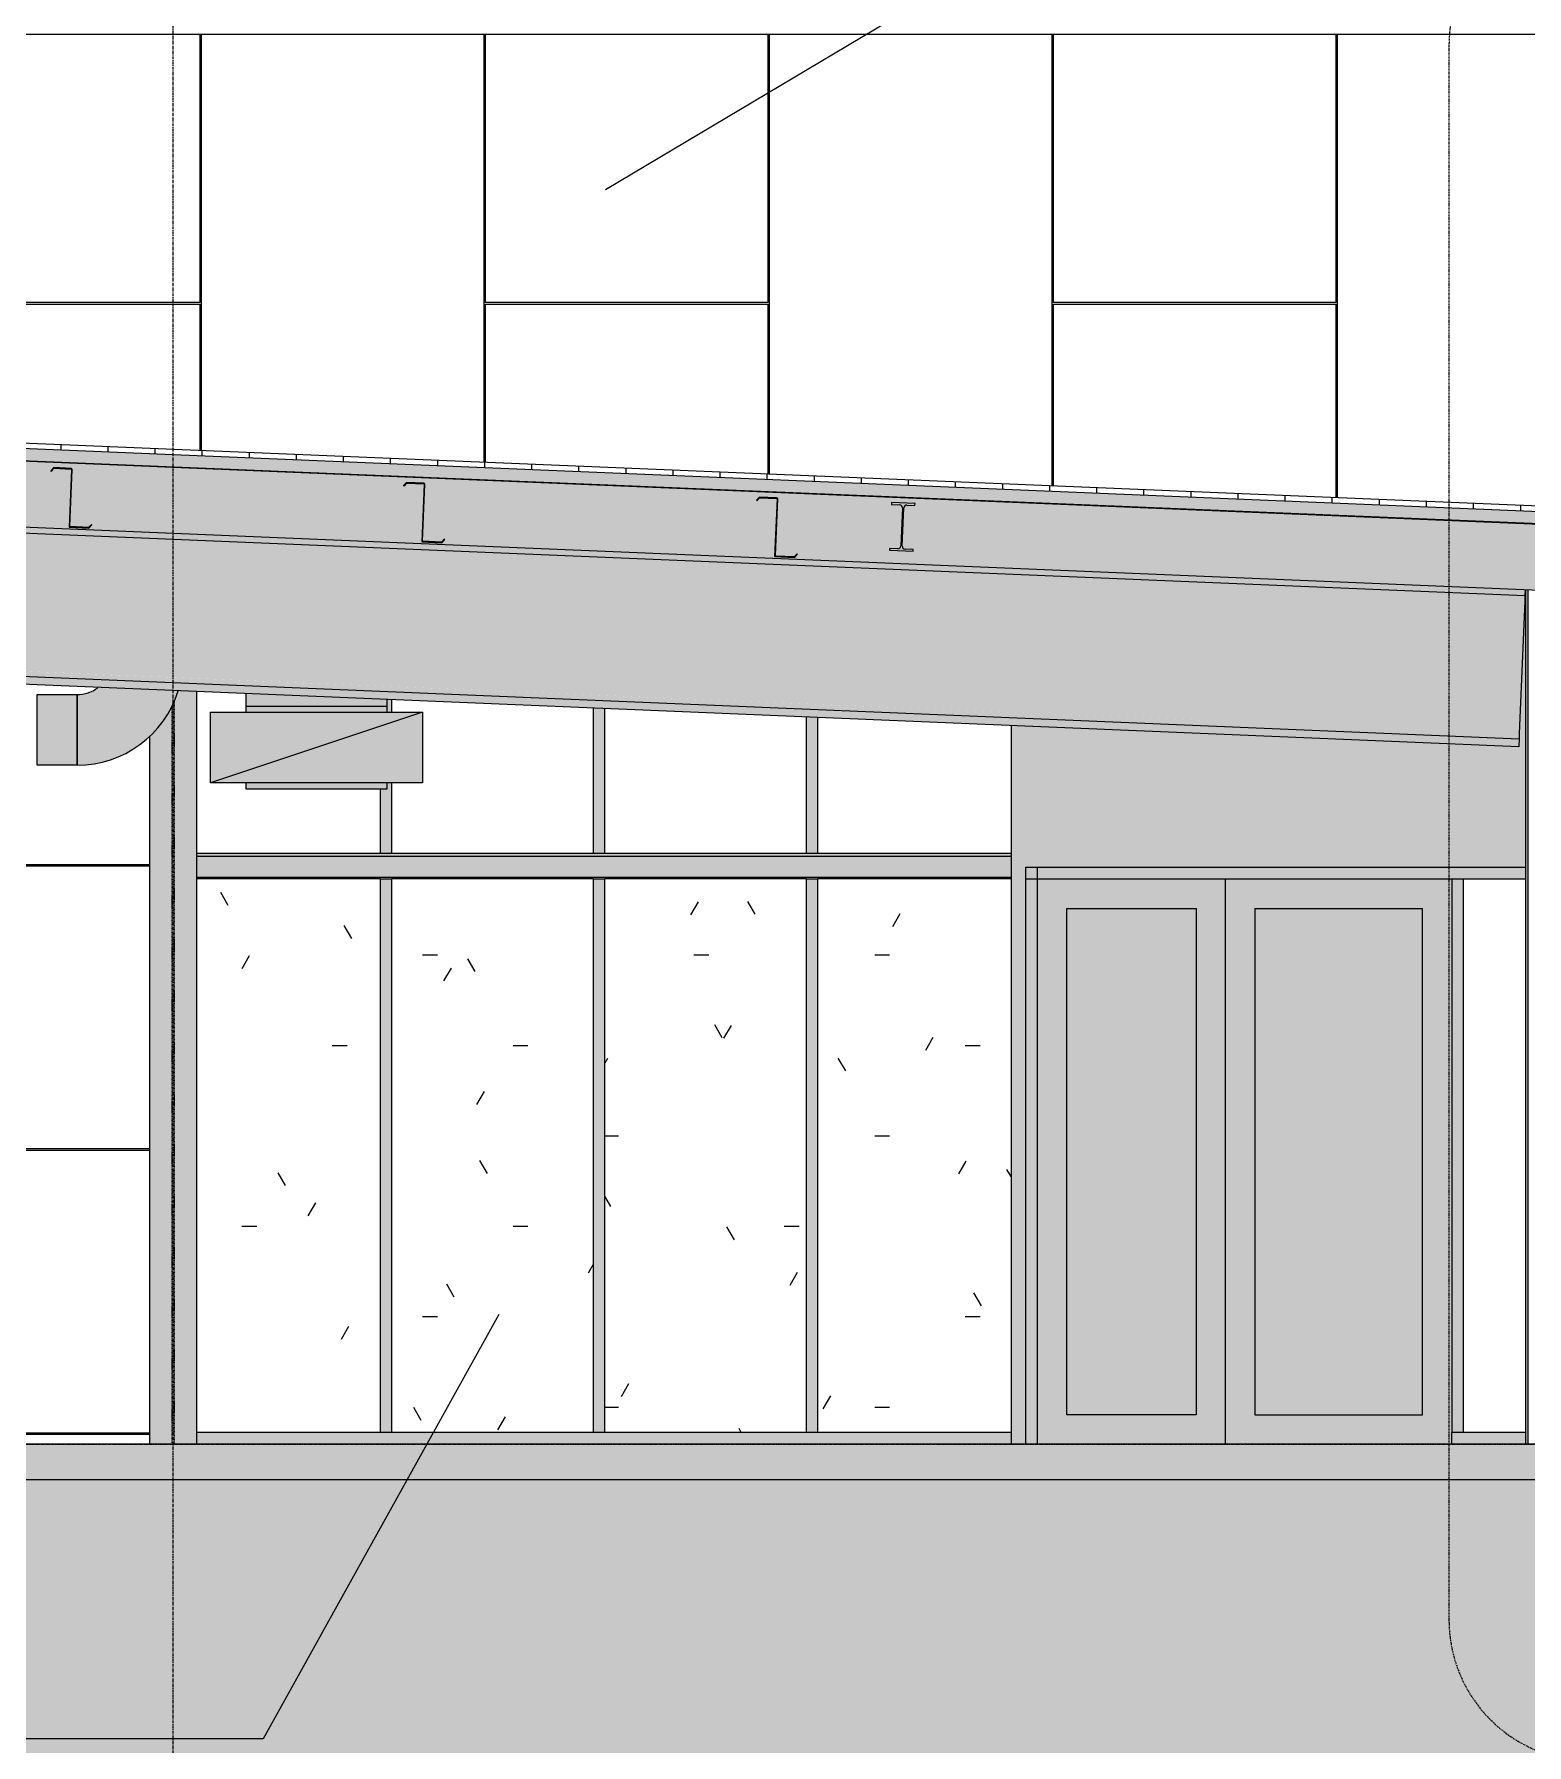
# Model space of a CAD drawing. Header units: inches. Extents: x 21380 to 98133, y -290 to 853.
# Drawn here: x 39202.7 to 39456.3, y -51.1 to 239.5 of the extents above; entities that cross this region are included whole.
import ezdxf

# ---------------------------------------------------------------- set-up
doc = ezdxf.new("R2010")
doc.units = ezdxf.units.IN
doc.header["$MEASUREMENT"] = 0
for name, pattern in [('Dash Dot 3_16_', [0.3125, 0.1875, -0.0625, 0, -0.0625]), ('Grid Line 1_2_', [0.875, 0.5, -0.125, 0.125, -0.125]), ('Hidden 1_8_', [0.1875, 0.125, -0.0625])]:
    doc.linetypes.add(name, pattern=pattern)
for name, color, linetype, lineweight in [('A-ANNO-IDEN', 131, 'Continuous', 9), ('A-ANNO-SYMB', 150, 'Continuous', 9), ('A-CLNG', 13, 'Continuous', 9), ('A-CLNG-PATT', 13, 'Continuous', 25), ('A-DOOR', 31, 'Continuous', 9), ('A-FLOR', 192, 'Continuous', 9), ('A-FLOR-LEVL', 51, 'Continuous', 9), ('A-FLOR-PATT', 8, 'Continuous', 25), ('A-GLAZ-CURT', 52, 'Continuous', 9), ('A-GLAZ-CWMG', 51, 'Continuous', 9), ('A-ROOF', 132, 'Continuous', 9), ('A-WALL', 113, 'Continuous', 9), ('A-WALL-PATT', 111, 'Continuous', 25), ('C-TOPO', 7, 'Continuous', 9), ('I-WALL', 2, 'Continuous', 9), ('M-HVAC-DUCT', 70, 'Continuous', 9), ('M-HVAC-DUCT-ANNO', 70, 'Continuous', 9), ('S-BEAM', 12, 'Continuous', 9), ('S-COLS', 52, 'Continuous', 9), ('S-GRID', 1, 'Continuous', 9)]:
    doc.layers.add(name, color=color, linetype=linetype, lineweight=lineweight)
pattern_1 = [(0, (-87574.236, 98.42), (61.44, 15.36), [2.534, -43.546, 2.534, -43.546, -245.76]), (0, (-87574.236, 98.42), (61.44, 15.36), [-92.16, 2.534, -89.626, 2.534, -43.546, -107.52]), (0, (-87574.236, 98.42), (61.44, 15.36), [-230.4, 2.534, -28.186, 2.534, -74.266]), (120, (-87551.196, 106.1), (-44.0221502, 45.5286008), [2.534, -43.546, 2.534, -43.546, -245.76]), (120, (-87551.196, 106.1), (-44.0221502, 45.5286008), [-92.16, 2.534, -89.626, 2.534, -43.546, -107.52]), (120, (-87551.196, 106.1), (-44.0221502, 45.5286008), [-230.4, 2.534, -28.186, 2.534, -74.266]), (240, (-87543.516, 136.82), (-17.4178498, -60.8886008), [2.534, -43.546, 2.534, -43.546, -245.76]), (240, (-87543.516, 136.82), (-17.4178498, -60.8886008), [-92.16, 2.534, -89.626, 2.534, -43.546, -107.52]), (240, (-87543.516, 136.82), (-17.4178498, -60.8886008), [-230.4, 2.534, -28.186, 2.534, -74.266])]

# ---------------------------------------------------------------- blocks, each defined once
blk = doc.blocks.new('Struct_Xcel_Sports Complex_rvt-4-Building Section - East_West looking South')
at = {"layer": 'A-FLOR-PATT', "lineweight": 9}
h = blk.add_hatch(dxfattribs=at)
h.set_pattern_fill('FP_46', style=0, pattern_type=2)
h.set_pattern_definition([(50, (-87574.236, 98.42), (55.0854, -4.819842), [5.76, -63.36]), (355, (-87574.236, 98.42), (-10.65569, 57.76853), [4.608, -50.688]), (100.451, (-87569.645, 98.02), (44.429468, 52.94866), [4.895, -53.848]), (46.184, (-87574.236, 113.78), (81.96444, -12.71212), [8.64, -95.04]), (96.636, (-87567.406, 112.72), (71.7815, 74.81238), [7.343, -80.772]), (351.184, (-87574.24, 113.78), (71.78195, 74.81243), [6.912, -76.032]), (21, (-87566.556, 109.94), (45.84207, -30.92146), [5.76, -63.36]), (326, (-87566.556, 109.94), (18.687064, 55.691476), [4.608, -50.688]), (71.451, (-87562.736, 107.363), (64.52891, 24.77011), [4.895, -53.848]), (37.5, (-87574.236, 98.42), (0.9338946, 25.566816), [2.534, -47.539, 2.534, -48.922, -50.88]), (37.5, (-87574.236, 98.42), (0.9338946, 25.566816), [-101.53, 2.534, -48.346]), (7.5, (-87574.236, 98.42), (20.20404, 30.291303), [2.534, -26.803, 2.534, -46.387, -19.392]), (7.5, (-87574.236, 98.42), (20.20404, 30.291303), [-78.259, 2.534, -16.858]), (327.5, (-87591.362, 98.42), (40.9977845, -1.7324026), [2.534, -16.666, 2.534, -57.37, -79.488]), (327.5, (-87591.362, 98.42), (40.9977845, -1.7324026), [-79.104, 2.534, -76.954]), (317.5, (-87599.042, 98.42), (44.788883, 7.687839), [2.534, -22.426, 2.534, -37.248, -56.448]), (317.5, (-87599.042, 98.42), (44.788883, 7.687839), [-64.742, 2.534, -53.914])])
h.paths.add_polyline_path([(-26273.39, -6), (-22066.14, -6), (-22066.14, 0), (-26273.39, 0), (-26273.39, -1.7)], flags=0)
at = {"layer": 'A-FLOR', "color": 250, "lineweight": 25}
for p, q in [((-22066.14, 0), (-26273.39, 0)), ((-26273.39, -6), (-22066.14, -6))]:
    blk.add_line(p, q, dxfattribs=at)
blk = doc.blocks.new('W-Wide Flange - 2_-3_ deep-1401636-Building Section - East_West looking South')
at = {"layer": 'S-BEAM'}
for points in [[(-22084.2, 144.08), (-22084.15, 145.18), (-22780.64, 174.2), (-22780.64, 173.1), (-22088.16, 144.24)], [(-22084.23, 143.19), (-22084.2, 144.08), (-22780.64, 173.06), (-22780.64, 172.2), (-22089.76, 143.42)], [(-22085.17, 120.71), (-22084.23, 143.19), (-22780.64, 172.2), (-22780.64, 149.69), (-22085.18, 120.71)], [(-22085.21, 119.82), (-22085.21, 120.71), (-22780.64, 149.66), (-22780.64, 148.79), (-22117.67, 121.17)], [(-22085.26, 118.46), (-22085.21, 119.82), (-22780.64, 148.79), (-22780.64, 147.43), (-22117.67, 119.81)]]:
    blk.add_hatch(color=256, dxfattribs=at).paths.add_polyline_path(points, flags=0)
for p, q in [((-22084.2, 144.08), (-22780.64, 173.1)), ((-22780.64, 148.79), (-22085.21, 119.82)), ((-22085.26, 118.46), (-22780.64, 147.43)), ((-22084.23, 143.19), (-22085.17, 120.71)), ((-22084.2, 144.08), (-22084.23, 143.19)), ((-22084.15, 145.18), (-22084.2, 144.08)), ((-22085.21, 119.82), (-22085.26, 118.46)), ((-22085.17, 120.71), (-22085.21, 119.82))]:
    blk.add_line(p, q, dxfattribs=at)
blk = doc.blocks.new('Girt_C - 8_D-1472944-Building Section - East_West looking South')
at = {"layer": 'S-BEAM'}
h = blk.add_hatch(color=256, dxfattribs=at)
h.paths.add_polyline_path([(-26258.64, 99.82), (-26128.02, 99.82), (-26128.02, 100.3), (-26258.64, 100.3)], flags=0)
h.paths.add_polyline_path([(-22458.77, 99.82), (-22420.08, 99.82), (-22420.08, 100.3), (-22458.77, 100.3)], flags=0)
h.paths.add_polyline_path([(-22171.52, 99.82), (-22171.52, 100.3), (-22309.89, 100.3), (-22309.89, 99.82), (-22222.94, 99.82)], flags=0)
h = blk.add_hatch(color=256, dxfattribs=at)
h.paths.add_polyline_path([(-22222.94, 96.51), (-22171.52, 96.51), (-22171.52, 99.82), (-22309.89, 99.82), (-22309.89, 96.51), (-22293.13, 96.51)], flags=0)
h.paths.add_polyline_path([(-26258.61, 96.51), (-26127.89, 96.51), (-26127.89, 98), (-26128.02, 98), (-26128.02, 99.82), (-26258.64, 99.82), (-26258.64, 96.51)], flags=0)
h.paths.add_polyline_path([(-22420.08, 96.51), (-22420.08, 99.82), (-22458.77, 99.82), (-22458.77, 96.51), (-22433.5, 96.51)], flags=0)
h = blk.add_hatch(color=256, dxfattribs=at)
h.paths.add_polyline_path([(-22171.52, 96.32), (-22171.52, 96.51), (-22309.89, 96.5), (-22309.89, 96.32), (-22222.94, 96.32)], flags=0)
h.paths.add_polyline_path([(-26153.33, 96.32), (-26128.02, 96.35), (-26128.02, 96.51), (-26258.64, 96.51), (-26258.61, 96.32), (-26223.52, 96.32)], flags=0)
h.paths.add_polyline_path([(-22458.77, 96.32), (-22420.08, 96.35), (-22420.08, 96.51), (-22458.77, 96.5), (-22458.77, 96.32)], flags=0)
for p, q in [((-22171.52, 100.3), (-22309.89, 100.3)), ((-22171.52, 99.82), (-22309.89, 99.82)), ((-22309.89, 96.32), (-22171.52, 96.32))]:
    blk.add_line(p, q, dxfattribs=at)
blk = doc.blocks.new('W-Wide Flange-Column - B4_F-1389255-Building Section - East_West looking South')
at = {"layer": 'S-COLS'}
for points in [[(-22084.14, 0), (-22083.71, 0), (-22083.71, 145.16), (-22084.14, 145.18), (-22084.14, 76.43)], [(-22083.67, 0), (-22083.64, 0), (-22083.67, 0)]]:
    blk.add_hatch(color=256, dxfattribs=at).paths.add_polyline_path(points, flags=0)
for p, q in [((-22084.14, 145.18), (-22084.14, 0)), ((-22083.71, 145.16), (-22083.71, 0))]:
    blk.add_line(p, q, dxfattribs=at)
blk = doc.blocks.new('System Panel - Glazed-frosted-1142378-Building Section - East_West looking South')
at = {"layer": 'A-GLAZ-CURT'}
h = blk.add_hatch(dxfattribs=at)
h.set_pattern_fill('FP_44', color=256, style=0, pattern_type=2)
h.set_pattern_definition(pattern_1)
h.paths.add_polyline_path([(-22278.7, 2), (-22278.7, 96), (-22309.89, 95.96), (-22309.89, 2), (-22293.13, 2)], flags=0)
blk.add_line((-22278.7, 96), (-22309.89, 96), dxfattribs=at)
blk = doc.blocks.new('Rectangular Mullion - Exterior 2_ x 4_5_-1135321-Building Section - East_West looking South')
at = {"layer": 'A-GLAZ-CWMG'}
blk.add_hatch(color=256, dxfattribs=at).paths.add_polyline_path([(-22309.89, 0), (-22277.7, 0), (-22277.7, 2), (-22309.89, 2)], flags=0)
blk.add_line((-22277.7, 2), (-22309.89, 2), dxfattribs=at)
blk = doc.blocks.new('System Panel - Glazed-frosted-1142383-Building Section - East_West looking South')
at = {"layer": 'A-GLAZ-CURT'}
h = blk.add_hatch(dxfattribs=at)
h.set_pattern_fill('FP_44', color=256, style=0, pattern_type=2)
h.set_pattern_definition(pattern_1)
h.paths.add_polyline_path([(-22242.52, 2), (-22242.52, 96), (-22276.7, 96), (-22276.7, 2)], flags=0)
blk.add_line((-22242.52, 96), (-22276.7, 96), dxfattribs=at)
blk = doc.blocks.new('Rectangular Mullion - Exterior 2_ x 4_5_-769211-Building Section - East_West looking South')
at = {"layer": 'A-GLAZ-CWMG'}
blk.add_hatch(color=256, dxfattribs=at).paths.add_polyline_path([(-22241.52, 0), (-22241.52, 2), (-22277.7, 2), (-22277.7, 0)], flags=0)
blk.add_line((-22241.52, 2), (-22277.7, 2), dxfattribs=at)
blk = doc.blocks.new('Rectangular Mullion - Exterior 2_ x 4_5_-827464-Building Section - East_West looking South')
at = {"layer": 'A-GLAZ-CWMG'}
blk.add_hatch(color=256, dxfattribs=at).paths.add_polyline_path([(-22276.7, 2), (-22276.7, 96), (-22278.7, 96), (-22278.7, 2)], flags=0)
for p, q in [((-22278.7, 96), (-22276.7, 96)), ((-22278.7, 96), (-22278.7, 2)), ((-22276.7, 2), (-22276.7, 96)), ((-22276.7, 2), (-22278.7, 2))]:
    blk.add_line(p, q, dxfattribs=at)
blk = doc.blocks.new('Rectangular Mullion - Exterior 2_ x 4_5_-1142356-Building Section - East_West looking South')
at = {"layer": 'A-GLAZ-CWMG'}
h = blk.add_hatch(color=256, dxfattribs=at)
h.paths.add_polyline_path([(-22278.7, 100.3), (-22276.7, 100.3), (-22276.7, 112.32), (-22277.52, 112.32), (-22277.52, 111.32), (-22278.7, 111.32)], flags=0)
h.paths.add_polyline_path([(-22277.52, 124.32), (-22276.7, 124.32), (-22276.7, 126.44), (-22277.52, 126.47), (-22277.52, 125.32)], flags=0)
for p, q in [((-22276.7, 124.32), (-22276.7, 126.44)), ((-22278.7, 111.32), (-22278.7, 100.3)), ((-22276.7, 100.3), (-22276.7, 112.32))]:
    blk.add_line(p, q, dxfattribs=at)
blk = doc.blocks.new('System Panel - Glazed-frosted-V223-Building Section - East_West looking South')
at = {"layer": 'A-GLAZ-CURT'}
h = blk.add_hatch(dxfattribs=at)
h.set_pattern_fill('FP_44', color=256, style=0, pattern_type=2)
h.set_pattern_definition(pattern_1)
h.paths.add_polyline_path([(-22240.52, 2), (-22206.33, 2), (-22206.33, 96), (-22240.52, 96), (-22240.52, 76.43)], flags=0)
blk.add_line((-22206.33, 96), (-22240.52, 96), dxfattribs=at)
blk = doc.blocks.new('Rectangular Mullion - Exterior 2_ x 4_5_-769200-Building Section - East_West looking South')
at = {"layer": 'A-GLAZ-CWMG'}
blk.add_hatch(color=256, dxfattribs=at).paths.add_polyline_path([(-22205.33, 0), (-22205.33, 2), (-22241.52, 2), (-22241.52, 0)], flags=0)
blk.add_line((-22205.33, 2), (-22241.52, 2), dxfattribs=at)
blk = doc.blocks.new('Rectangular Mullion - Exterior 2_ x 4_5_-1115231-Building Section - East_West looking South')
at = {"layer": 'A-GLAZ-CWMG'}
blk.add_hatch(color=256, dxfattribs=at).paths.add_polyline_path([(-22240.52, 2), (-22240.52, 96), (-22242.52, 96), (-22242.52, 2)], flags=0)
for p, q in [((-22242.52, 96), (-22240.52, 96)), ((-22242.52, 96), (-22242.52, 2)), ((-22240.52, 2), (-22240.52, 96)), ((-22240.52, 2), (-22242.52, 2))]:
    blk.add_line(p, q, dxfattribs=at)
blk = doc.blocks.new('Rectangular Mullion - Exterior 2_ x 4_5_-1142334-Building Section - East_West looking South')
at = {"layer": 'A-GLAZ-CWMG'}
blk.add_hatch(color=256, dxfattribs=at).paths.add_polyline_path([(-22242.52, 100.3), (-22240.52, 100.3), (-22240.52, 124.93), (-22242.52, 125.01), (-22242.52, 115.49)], flags=0)
for p, q in [((-22242.52, 125.01), (-22242.52, 100.3)), ((-22240.52, 100.3), (-22240.52, 124.93))]:
    blk.add_line(p, q, dxfattribs=at)
blk = doc.blocks.new('System Panel - Glazed-frosted-V224-Building Section - East_West looking South')
at = {"layer": 'A-GLAZ-CURT'}
h = blk.add_hatch(dxfattribs=at)
h.set_pattern_fill('FP_44', color=256, style=0, pattern_type=2)
h.set_pattern_definition(pattern_1)
h.paths.add_polyline_path([(-22171.52, 2), (-22171.52, 96), (-22204.33, 96), (-22204.33, 2)], flags=0)
blk.add_line((-22171.52, 96), (-22204.33, 96), dxfattribs=at)
blk = doc.blocks.new('Rectangular Mullion - Exterior 2_ x 4_5_-V225-Building Section - East_West looking South')
at = {"layer": 'A-GLAZ-CWMG'}
blk.add_hatch(color=256, dxfattribs=at).paths.add_polyline_path([(-22171.52, 0), (-22171.52, 2), (-22205.33, 2), (-22205.33, 0)], flags=0)
blk.add_line((-22171.52, 2), (-22205.33, 2), dxfattribs=at)
blk = doc.blocks.new('Rectangular Mullion - Exterior 2_ x 4_5_-V226-Building Section - East_West looking South')
at = {"layer": 'A-GLAZ-CWMG'}
blk.add_hatch(color=256, dxfattribs=at).paths.add_polyline_path([(-22206.33, 100.3), (-22204.33, 100.3), (-22204.33, 123.42), (-22206.33, 123.5), (-22206.33, 115.49)], flags=0)
for p, q in [((-22206.33, 123.5), (-22206.33, 100.3)), ((-22204.33, 100.3), (-22204.33, 123.42))]:
    blk.add_line(p, q, dxfattribs=at)
blk = doc.blocks.new('W-Wide Flange-Column - B4_B-1393571-Building Section - East_West looking South')
at = {"layer": 'S-COLS', "linetype": 'Hidden 1_8_'}
for p, q in [((-22314.05, 0), (-22314.05, 125.43)), ((-22313.73, 126.19), (-22313.73, 0))]:
    blk.add_line(p, q, dxfattribs=at)
blk = doc.blocks.new('Girt_Z - 10_D-1390502-Building Section - East_West looking South')
at = {"layer": 'S-BEAM'}
h = blk.add_hatch(color=256, dxfattribs=at)
h.paths.add_polyline_path([(-22328.2, 155.6), (-22327.69, 156.16), (-22327.77, 156.23), (-22328.24, 155.72), (-22331.38, 155.85), (-22331.57, 155.75)], flags=0)
h.paths.add_polyline_path([(-22331.57, 155.75), (-22331.45, 155.93), (-22331.05, 165.54), (-22331.16, 165.55)], flags=0)
h.paths.add_polyline_path([(-22334.59, 165.23), (-22334.12, 165.75), (-22331.23, 165.63), (-22331.23, 165.74), (-22334.17, 165.86), (-22334.67, 165.31)], flags=0)
at = {"layer": 'S-BEAM', "lineweight": 15}
for p, q in [((-22334.17, 165.86), (-22334.67, 165.31)), ((-22334.59, 165.23), (-22334.12, 165.75)), ((-22331.23, 165.74), (-22334.17, 165.86)), ((-22334.12, 165.75), (-22331.23, 165.63)), ((-22334.67, 165.31), (-22334.59, 165.23)), ((-22331.16, 165.55), (-22331.57, 155.75)), ((-22331.45, 155.93), (-22331.05, 165.54)), ((-22331.57, 155.75), (-22328.2, 155.6)), ((-22328.24, 155.72), (-22331.38, 155.85)), ((-22327.77, 156.23), (-22328.24, 155.72)), ((-22328.2, 155.6), (-22327.69, 156.16)), ((-22327.69, 156.16), (-22327.77, 156.23))]:
    blk.add_line(p, q, dxfattribs=at)
for centre, radius, start, end in [((-22331.24, 165.55), 0.187, 357.6141, 87.6141), ((-22331.24, 165.55), 0.0782, 357.6141, 85.4913), ((-22331.37, 155.92), 0.0782, 177.6141, 264.5717)]:
    blk.add_arc(centre, radius, start, end, dxfattribs=at)
blk = doc.blocks.new('W-Wide Flange - W8X15-1355454-Building Section - East_West looking South')
at = {"layer": 'S-BEAM', "lineweight": 15}
for p, q in [((-22191.83, 159.93), (-22191.84, 159.62)), ((-22187.82, 159.76), (-22191.83, 159.93)), ((-22191.84, 159.62), (-22190.46, 159.56)), ((-22189.98, 159.04), (-22190.25, 152.56)), ((-22190.01, 152.55), (-22189.74, 159.03)), ((-22189.22, 159.51), (-22187.84, 159.45)), ((-22187.84, 159.45), (-22187.82, 159.76)), ((-22192.16, 152.14), (-22192.17, 151.83)), ((-22192.17, 151.83), (-22188.16, 151.66)), ((-22190.77, 152.09), (-22192.16, 152.14)), ((-22188.15, 151.98), (-22189.53, 152.03)), ((-22188.16, 151.66), (-22188.15, 151.98))]:
    blk.add_line(p, q, dxfattribs=at)
for centre, start, end in [((-22190.48, 159.06), 357.6141, 87.6141), ((-22189.24, 159.01), 87.6141, 177.6141), ((-22190.75, 152.58), 267.6141, 357.6141), ((-22189.51, 152.53), 177.6141, 267.6141)]:
    blk.add_arc(centre, 0.497, start, end, dxfattribs=at)
blk = doc.blocks.new('Sliding Door - one-1327540-Building Section - East_West looking South')
at = {"layer": 'A-DOOR'}
h = blk.add_hatch(color=256, dxfattribs=at)
h.paths.add_polyline_path([(-22135.08, 0), (-22135.08, 96), (-22167.02, 96), (-22167.02, 0), (-22152.76, 0)], flags=0)
h.paths.add_polyline_path([(-22152.76, 5), (-22162.02, 5), (-22162.02, 91), (-22140.08, 91), (-22140.08, 5)], flags=0)
h = blk.add_hatch(color=256, dxfattribs=at)
h.paths.add_polyline_path([(-22096.64, 0), (-22096.64, 96), (-22135.08, 96), (-22135.08, 0)], flags=0)
h.paths.add_polyline_path([(-22130.08, 5), (-22130.08, 91), (-22101.64, 91), (-22101.64, 5)], flags=0)
for points in [[(-22162.02, 5), (-22140.08, 5), (-22140.08, 91), (-22162.02, 91), (-22162.02, 26.94)], [(-22130.08, 5), (-22101.64, 5), (-22101.64, 91), (-22130.08, 91), (-22130.08, 33.44)]]:
    blk.add_hatch(color=256, dxfattribs=at).paths.add_polyline_path(points, flags=0)
for p, q in [((-22135.08, 0), (-22135.08, 96)), ((-22162.02, 5), (-22162.02, 91)), ((-22162.02, 91), (-22140.08, 91)), ((-22140.08, 91), (-22140.08, 5)), ((-22130.08, 91), (-22130.08, 5)), ((-22130.08, 91), (-22101.64, 91)), ((-22101.64, 5), (-22101.64, 91)), ((-22140.08, 5), (-22162.02, 5)), ((-22130.08, 5), (-22101.64, 5))]:
    blk.add_line(p, q, dxfattribs=at)
blk = doc.blocks.new('Rectangular Mullion - Exterior 2_ x 4_5_-1327535-Building Section - East_West looking South')
at = {"layer": 'A-GLAZ-CWMG'}
blk.add_hatch(color=256, dxfattribs=at).paths.add_polyline_path([(-22091.35, 96), (-22084.14, 96), (-22084.14, 98), (-22095.64, 98), (-22095.64, 96)], flags=0)
blk.add_line((-22095.64, 96), (-22084.14, 96), dxfattribs=at)
blk = doc.blocks.new('Rectangular Mullion - Exterior 2_ x 4_5_-1144623-Building Section - East_West looking South')
at = {"layer": 'A-GLAZ-CWMG'}
blk.add_hatch(color=256, dxfattribs=at).paths.add_polyline_path([(-22152.76, 96), (-22132.95, 96), (-22132.95, 98), (-22169.02, 98), (-22169.02, 96), (-22168.92, 96)], flags=0)
blk.add_line((-22169.02, 96), (-22132.95, 96), dxfattribs=at)
blk = doc.blocks.new('Rectangular Mullion - Exterior 2_ x 4_5_-1327536-Building Section - East_West looking South')
at = {"layer": 'A-GLAZ-CWMG'}
blk.add_hatch(color=256, dxfattribs=at).paths.add_polyline_path([(-22100.12, 96), (-22095.64, 96), (-22095.64, 98), (-22132.95, 98), (-22132.95, 96), (-22117.67, 96)], flags=0)
blk.add_line((-22132.95, 96), (-22095.64, 96), dxfattribs=at)
blk = doc.blocks.new('Rectangular Mullion - Exterior 2_ x 4_5_-1327537-Building Section - East_West looking South')
at = {"layer": 'A-GLAZ-CWMG'}
blk.add_hatch(color=256, dxfattribs=at).paths.add_polyline_path([(-22096.64, 0), (-22084.14, 0), (-22084.14, 2), (-22096.64, 2)], flags=0)
for p in [(-22096.64, 0), (-22084.14, 2)]:
    blk.add_line(p, (-22096.64, 2), dxfattribs=at)
blk = doc.blocks.new('Rectangular Mullion - Exterior 2_ x 4_5_-1327247-Building Section - East_West looking South')
at = {"layer": 'A-GLAZ-CWMG'}
blk.add_hatch(color=256, dxfattribs=at).paths.add_polyline_path([(-22169.02, 0), (-22167.02, 0), (-22167.02, 98), (-22169.02, 98), (-22169.02, 76.43)], flags=0)
blk.add_line((-22167.02, 0), (-22167.02, 98), dxfattribs=at)
blk = doc.blocks.new('Rectangular Elbow - Radius - 1 W-V318-Building Section - East_West looking South')
at = {"layer": 'M-HVAC-DUCT'}
blk.add_hatch(color=256, dxfattribs=at).paths.add_polyline_path([(-22330.2, 115.32), (-22327.39, 115.54), (-22324.64, 116.2), (-22322.03, 117.28), (-22319.62, 118.76), (-22317.47, 120.59), (-22315.64, 122.74), (-22314.12, 125.25), (-22313.04, 127.95), (-22326.69, 128.52), (-22327.2, 128.12), (-22328.65, 127.52), (-22330.2, 127.32), (-22330.2, 115.49)], flags=0)
blk.add_line((-22330.2, 115.32), (-22330.2, 127.32), dxfattribs=at)
for radius, end in [(6, 306.2038), (18, 342.6282)]:
    blk.add_arc((-22330.2, 133.32), radius, 270, end, dxfattribs=at)
blk = doc.blocks.new('Rectangular Elbow - Radius - 1 W-1463498-Building Section - East_West looking South')
at = {"layer": 'M-HVAC-DUCT'}
blk.add_hatch(color=256, dxfattribs=at).paths.add_polyline_path([(-22277.52, 125.32), (-22277.52, 126.47), (-22301.52, 127.47), (-22301.52, 125.32), (-22293.13, 125.32)], flags=0)
h = blk.add_hatch(color=256, dxfattribs=at)
h.paths.add_polyline_path([(-22301.52, 111.32), (-22277.52, 111.32), (-22277.52, 112.32), (-22301.52, 112.32)], flags=0)
h.paths.add_polyline_path([(-22293.13, 124.32), (-22277.52, 124.32), (-22277.52, 125.32), (-22301.52, 125.32), (-22301.52, 124.32)], flags=0)
for p, q in [((-22301.52, 127.46), (-22301.52, 125.32)), ((-22301.52, 125.32), (-22301.52, 124.32)), ((-22277.52, 125.32), (-22301.52, 125.32)), ((-22277.52, 125.32), (-22277.52, 126.44)), ((-22277.52, 124.32), (-22277.52, 125.32)), ((-22301.52, 112.32), (-22301.52, 111.32)), ((-22301.52, 111.32), (-22277.52, 111.32)), ((-22277.52, 111.32), (-22277.52, 112.32))]:
    blk.add_line(p, q, dxfattribs=at)

msp = doc.modelspace()

# ---------------------------------------------------------------- hatches: boundary and pattern name
at = {"layer": 'A-CLNG-PATT', "lineweight": 9}
h = msp.add_hatch(dxfattribs=at)
h.set_pattern_fill('FP_39', color=256, style=0, pattern_type=2)
h.set_pattern_definition([(161.57, (-87573.276, 99.38), (-7.680223697, -0.000979594), [0, -54.643, 6.067, 0]), (18.43, (-87575.196, 99.38), (-7.680223697, 0.000979594), [0, -54.643, 6.067, 0]), (108.43, (-87573.276, 99.38), (3.838295293, -19.201365322), [18.211, -42.499]), (71.57, (-87575.196, 99.38), (3.838295293, 19.201365322), [18.211, -42.499])])
h.paths.add_polyline_path([(39478.55, 144.24), (39478.55, 155.38), (38759.53, 185.34), (38759.53, 174.2), (39475.14, 144.38)], flags=0)
at = {"layer": 'A-ROOF'}
msp.add_hatch(color=256, dxfattribs=at).paths.add_polyline_path([(39545.28, 152.73), (39545.28, 154.73), (38760.22, 187.44), (38760.22, 185.44), (39527.78, 153.46)], flags=0)
at = {"layer": 'A-WALL-PATT', "lineweight": 9}
h = msp.add_hatch(dxfattribs=at)
h.set_pattern_fill('FP_48', color=256, style=0, pattern_type=2)
h.set_pattern_definition([(270, (-84240.767, -153.667), (8, 5e-16), [])])
h.paths.add_polyline_path([(39481.65, 157.38), (39481.65, 158.5), (39478.65, 158.49), (39478.65, 157.5), (39479.03, 157.49)], flags=0)
h.paths.add_polyline_path([(39478.55, 157.51), (39478.55, 158.51), (38840.4, 185.1), (38840.4, 187.08), (38792.78, 187.08), (38792.78, 239.46), (38761.28, 239.46), (38761.28, 192), (38759.53, 192), (38759.53, 187.47), (39455.01, 158.49)], flags=0)
h = msp.add_hatch(dxfattribs=at)
h.set_pattern_fill('FP_41', color=256, style=0, pattern_type=2)
h.set_pattern_definition([(0, (-83613.53, 145.5), (-193, 193), [48, -145]), (90, (-83613.53, 145.5), (-193, 1e-14), [96.25, -96.75]), (180, (-83565.53, 241.75), (-193, 193), [48, -145]), (90, (-83565.53, 145.5), (-193, 1e-14), [96.25, -96.75]), (180, (-83565.53, 242), (-193, 193), [48, -145]), (90, (-83565.53, 242), (-193, 1e-14), [96.25, -96.75]), (0, (-83613.53, 338.25), (-193, 193), [48, -145]), (90, (-83613.53, 242), (-193, 1e-14), [96.25, -96.75]), (0, (-83565.28, 193.5), (-193, 193), [48, -145]), (90, (-83565.28, 145.25), (-193, 1e-14), [48.25, -144.75]), (90, (-83517.28, 145.25), (-193, 1e-14), [48.25, -144.75]), (0, (-83565.28, 290), (-193, 193), [48, -145]), (90, (-83565.28, 193.75), (-193, 1e-14), [96.25, -96.75]), (180, (-83517.28, 193.75), (-193, 193), [48, -145]), (90, (-83517.28, 193.75), (-193, 1e-14), [96.25, -96.75]), (90, (-83565.28, 290.25), (-193, 1e-14), [48, -145]), (180, (-83517.28, 290.25), (-193, 193), [48, -145]), (90, (-83517.28, 290.25), (-193, 1e-14), [48, -145]), (0, (-83517.03, 145.5), (-193, 193), [48, -145]), (90, (-83517.03, 145.5), (-193, 1e-14), [96.25, -96.75]), (180, (-83469.03, 241.75), (-193, 193), [48, -145]), (90, (-83469.03, 145.5), (-193, 1e-14), [96.25, -96.75]), (180, (-83469.03, 242), (-193, 193), [48, -145]), (90, (-83469.03, 242), (-193, 1e-14), [96.25, -96.75]), (180, (-83469.03, 338.25), (-193, 193), [48, -145]), (90, (-83517.03, 242), (-193, 1e-14), [96.25, -96.75]), (0, (-83468.78, 193.5), (-193, 193), [48, -145]), (90, (-83468.78, 145.25), (-193, 1e-14), [48.25, -144.75]), (90, (-83420.78, 145.25), (-193, 1e-14), [48.25, -144.75]), (0, (-83468.78, 290), (-193, 193), [48, -145]), (90, (-83468.78, 193.75), (-193, 1e-14), [96.25, -96.75]), (180, (-83420.78, 193.75), (-193, 193), [48, -145]), (90, (-83420.78, 193.75), (-193, 1e-14), [96.25, -96.75]), (90, (-83468.78, 290.25), (-193, 1e-14), [48, -145]), (180, (-83420.78, 290.25), (-193, 193), [48, -145]), (90, (-83420.78, 290.25), (-193, 1e-14), [48, -145])])
h.paths.add_polyline_path([(39479.03, 158.49), (39479.03, 239.46), (38840.4, 239.46), (38840.4, 185.1), (39478.55, 158.51)], flags=0)
h = msp.add_hatch(dxfattribs=at)
h.set_pattern_fill('FP_36', color=256, style=0, pattern_type=2)
h.set_pattern_definition([(90, (-84143.68, 677.25), (-193, -193), [48, -145]), (180, (-84143.68, 677.25), (-2e-14, -193), [96.25, -96.75]), (270, (-84239.93, 725.25), (-193, -193), [48, -145]), (180, (-84143.68, 725.25), (-2e-14, -193), [96.25, -96.75]), (270, (-84240.18, 725.25), (-193, -193), [48, -145]), (180, (-84240.18, 725.25), (-2e-14, -193), [96.25, -96.75]), (90, (-84336.43, 677.25), (-193, -193), [48, -145]), (180, (-84240.18, 677.25), (-2e-14, -193), [96.25, -96.75]), (90, (-84191.68, 725.5), (-193, -193), [48, -145]), (180, (-84143.43, 725.5), (-2e-14, -193), [48.25, -144.75]), (180, (-84143.43, 773.5), (-2e-14, -193), [48.25, -144.75]), (90, (-84288.18, 725.5), (-193, -193), [48, -145]), (180, (-84191.93, 725.5), (-2e-14, -193), [96.25, -96.75]), (270, (-84191.93, 773.5), (-193, -193), [48, -145]), (180, (-84191.93, 773.5), (-2e-14, -193), [96.25, -96.75]), (180, (-84288.43, 725.5), (-2e-14, -193), [48, -145]), (270, (-84288.43, 773.5), (-193, -193), [48, -145]), (180, (-84288.43, 773.5), (-2e-14, -193), [48, -145]), (90, (-84143.68, 773.75), (-193, -193), [48, -145]), (180, (-84143.68, 773.75), (-2e-14, -193), [96.25, -96.75]), (270, (-84239.93, 821.75), (-193, -193), [48, -145]), (180, (-84143.68, 821.75), (-2e-14, -193), [96.25, -96.75]), (270, (-84240.18, 821.75), (-193, -193), [48, -145]), (180, (-84240.18, 821.75), (-2e-14, -193), [96.25, -96.75]), (270, (-84336.43, 821.75), (-193, -193), [48, -145]), (180, (-84240.18, 773.75), (-2e-14, -193), [96.25, -96.75]), (90, (-84191.68, 822), (-193, -193), [48, -145]), (180, (-84143.43, 822), (-2e-14, -193), [48.25, -144.75]), (180, (-84143.43, 870), (-2e-14, -193), [48.25, -144.75]), (90, (-84288.18, 822), (-193, -193), [48, -145]), (180, (-84191.93, 822), (-2e-14, -193), [96.25, -96.75]), (270, (-84191.93, 870), (-193, -193), [48, -145]), (180, (-84191.93, 870), (-2e-14, -193), [96.25, -96.75]), (180, (-84288.43, 822), (-2e-14, -193), [48, -145]), (270, (-84288.43, 870), (-193, -193), [48, -145]), (180, (-84288.43, 870), (-2e-14, -193), [48, -145])])
h.paths.add_polyline_path([(39040.03, 0), (39081.4, 0), (39081.4, 118.82), (39068.65, 118.82), (39068.65, 119.82), (39062.65, 119.82), (39062.65, 131.82), (39068.65, 131.82), (39068.65, 134.55), (39040.03, 135.75), (39040.03, 132.82), (39057.65, 132.82), (39057.65, 120.82), (39040.03, 120.82), (39040.03, 76.43)], flags=0)
h.paths.add_polyline_path([(39222.28, 0), (39222.28, 120.24), (39220.55, 118.76), (39218.14, 117.28), (39215.53, 116.2), (39212.78, 115.54), (39209.97, 115.32), (39203.18, 115.32), (39203.18, 127.32), (39209.97, 127.32), (39211.52, 127.52), (39212.97, 128.12), (39213.48, 128.52), (39120.09, 132.41), (39120.09, 129.98), (39121.34, 129.82), (39160.65, 129.82), (39160.65, 117.82), (39121.34, 117.82), (39120.09, 117.92), (39120.09, 0), (39176.85, 0)], flags=0)
h.paths.add_polyline_path([(38740.65, 0), (38740.78, 0), (38740.78, 96.2), (38729.47, 96.2), (38729.47, 96), (38740.65, 95.96), (38740.65, 1.75)], flags=0)
h.paths.add_polyline_path([(39202.18, 115.32), (39166.18, 115.32), (39166.18, 127.32), (39202.18, 127.32), (39202.18, 115.49)], flags=0)
h.paths.add_polyline_path([(39478.65, 145.5), (39481.65, 145.5), (39481.65, 146.37), (39478.65, 146.49)], flags=0)
h.paths.add_polyline_path([(39481.65, 153.88), (39481.65, 155.38), (39478.65, 155.5), (39478.65, 154)], flags=0)
h.paths.add_polyline_path([(39478.55, 155.38), (39478.55, 155.51), (38759.53, 185.41), (38759.53, 185.34), (39457.47, 156.25)], flags=0)
at = {"layer": 'C-TOPO'}
h = msp.add_hatch(dxfattribs=at)
h.set_pattern_fill('FP_34', color=256, style=0, pattern_type=2)
h.set_pattern_definition([(0, (-87574.236, 98.42), (48, 48), [48, -48]), (0, (-87574.236, 116.42), (48, 48), [48, -48]), (0, (-87574.236, 134.42), (48, 48), [48, -48]), (90, (-87568.236, 140.42), (-48, 48), [48, -48]), (90, (-87550.236, 140.42), (-48, 48), [48, -48]), (90, (-87532.236, 140.42), (-48, 48), [48, -48])])
h.paths.add_polyline_path([(39527.78, -79.82), (39668.15, -79.82), (39668.15, 0), (39484.03, 0), (39484.03, -36), (39487.03, -36), (39487.03, -48), (39469.03, -48), (39469.03, -36), (39474.03, -36), (39474.03, -6), (35266.78, -6), (35266.78, -36), (35271.78, -36), (35271.78, -48), (35253.78, -48), (35253.78, -36), (35256.78, -36), (35256.78, 0), (35176.28, 0), (35176.28, -79.82), (39487.03, -79.82)], flags=0)
at = {"layer": 'I-WALL'}
h = msp.add_hatch(color=256, dxfattribs=at)
h.paths.add_polyline_path([(39371.15, 0), (39371.15, 98), (39456.03, 98), (39455.94, 143.42), (39454.9, 118.46), (39368.65, 122.05), (39368.65, 0)], flags=0)
h.paths.add_polyline_path([(39478.65, 145.5), (39478.65, 146.49), (39478.55, 146.5), (39478.55, 145.5)], flags=0)
h.paths.add_polyline_path([(39478.65, 154), (39478.58, 155.51), (39478.55, 155.51), (39478.57, 154)], flags=0)
h.paths.add_polyline_path([(39478.65, 157.5), (39478.59, 158.51), (39478.55, 158.49), (39478.58, 157.51)], flags=0)
at = {"layer": 'M-HVAC-DUCT', "lineweight": 5}
msp.add_hatch(color=256, dxfattribs=at).paths.add_polyline_path([(39209.97, 115.32), (39209.97, 127.32), (39203.18, 127.32), (39203.18, 115.32)], flags=0)
at = {"layer": 'M-HVAC-DUCT-ANNO'}
msp.add_hatch(color=256, dxfattribs=at).paths.add_polyline_path([(39268.65, 112.32), (39268.65, 124.32), (39232.65, 124.32), (39232.65, 112.32), (39247.04, 112.32)], flags=0)
at = {"layer": 'S-COLS', "lineweight": 5}
msp.add_hatch(color=256, dxfattribs=at).paths.add_polyline_path([(39230.28, 0), (39230.28, 127.82), (39227.13, 127.95), (39227.09, 127.76), (39226, 125.15), (39224.53, 122.74), (39222.28, 120.24), (39222.28, 0)], flags=0)

# ---------------------------------------------------------------- linework, layer by layer
at = {"layer": 'A-ANNO-IDEN', "color": 153}
for p, q in [((39299.74, 213.1), (39550.52, 362.45)), ((39281.61, 22.01), (39241.59, -50.06)), ((39241.59, -50.06), (39173.8, -50.06))]:
    msp.add_line(p, q, dxfattribs=at)
at = {"layer": 'A-ANNO-SYMB', "linetype": 'Dash Dot 3_16_'}
msp.add_line((39443.05, 237.52), (39443.05, -29.82), dxfattribs=at)
for centre, start, end in [((39467.05, 237.52), 90, 180), ((39467.05, -29.82), 180, 270)]:
    msp.add_arc(centre, 24, start, end, dxfattribs=at)
at = {"layer": 'A-CLNG', "lineweight": 25}
for p, q in [((39478.55, 155.38), (38759.53, 185.34)), ((38759.53, 174.2), (39478.55, 144.24))]:
    msp.add_line(p, q, dxfattribs=at)
at = {"layer": 'A-FLOR-LEVL', "linetype": 'Grid Line 1_2_'}
msp.add_line((34982.85, 0), (39861.53, 0), dxfattribs=at)
at = {"layer": 'A-ROOF', "lineweight": 25}
for p, q in [((39545.28, 154.73), (38760.22, 187.44)), ((38760.22, 185.44), (39545.28, 152.73))]:
    msp.add_line(p, q, dxfattribs=at)
at = {"layer": 'A-WALL'}
for p, q in [((38840.4, 239.46), (39483.3, 239.46)), ((38840.4, 185.1), (39479.03, 158.49))]:
    msp.add_line(p, q, dxfattribs=at)
at = {"layer": 'I-WALL'}
for p, q in [((39368.65, 122.05), (39368.65, 0)), ((39371.15, 0), (39371.15, 98)), ((39371.15, 98), (39456.03, 98))]:
    msp.add_line(p, q, dxfattribs=at)
at = {"layer": 'M-HVAC-DUCT'}
for p, q in [((39203.18, 115.32), (39203.18, 127.32)), ((39203.18, 127.32), (39209.97, 127.32)), ((39209.97, 127.32), (39209.97, 115.32)), ((39209.97, 115.32), (39203.18, 115.32))]:
    msp.add_line(p, q, dxfattribs=at)
at = {"layer": 'M-HVAC-DUCT-ANNO'}
for p, q in [((39268.65, 124.32), (39232.65, 112.32)), ((39232.65, 124.32), (39268.65, 124.32)), ((39232.65, 112.32), (39232.65, 124.32)), ((39268.65, 124.32), (39268.65, 112.32)), ((39268.65, 112.32), (39232.65, 112.32))]:
    msp.add_line(p, q, dxfattribs=at)
at = {"layer": 'S-COLS'}
for p, q in [((39230.28, 127.82), (39230.28, 0)), ((39222.28, 120.24), (39222.28, 0))]:
    msp.add_line(p, q, dxfattribs=at)
at = {"layer": 'S-GRID', "linetype": 'Grid Line 1_2_'}
msp.add_line((39226.28, -273.16), (39226.28, 671.89), dxfattribs=at)

# ---------------------------------------------------------------- block references
at = {"color": 90, "lineweight": 5}
msp.add_blockref('Struct_Xcel_Sports Complex_rvt-4-Building Section - East_West looking South', (61540.17, 0), dxfattribs=at)
at = {"layer": 'A-DOOR'}
msp.add_blockref('Sliding Door - one-1327540-Building Section - East_West looking South', (61540.17, 0), dxfattribs=at)
at = {"layer": 'A-GLAZ-CURT'}
for name in ['System Panel - Glazed-frosted-1142378-Building Section - East_West looking South', 'System Panel - Glazed-frosted-1142383-Building Section - East_West looking South', 'System Panel - Glazed-frosted-V223-Building Section - East_West looking South', 'System Panel - Glazed-frosted-V224-Building Section - East_West looking South']:
    msp.add_blockref(name, (61540.17, 0), dxfattribs=at)
at = {"layer": 'A-GLAZ-CWMG'}
for name, p in [('Rectangular Mullion - Exterior 2_ x 4_5_-1142356-Building Section - East_West looking South', (61540.17, 0)), ('Rectangular Mullion - Exterior 2_ x 4_5_-1142334-Building Section - East_West looking South', (61540.17, 0)), ('Rectangular Mullion - Exterior 2_ x 4_5_-V226-Building Section - East_West looking South', (61540.17, 0)), ('Rectangular Mullion - Exterior 2_ x 4_5_-827464-Building Section - East_West looking South', (61540.17, 0)), ('Rectangular Mullion - Exterior 2_ x 4_5_-1115231-Building Section - East_West looking South', (61540.17, 0)), ('Rectangular Mullion - Exterior 2_ x 4_5_-1115231-Building Section - East_West looking South', (61576.36, 0)), ('Rectangular Mullion - Exterior 2_ x 4_5_-1144623-Building Section - East_West looking South', (61540.17, 0)), ('Rectangular Mullion - Exterior 2_ x 4_5_-1327247-Building Section - East_West looking South', (61540.17, 0)), ('Rectangular Mullion - Exterior 2_ x 4_5_-1327536-Building Section - East_West looking South', (61540.17, 0)), ('Rectangular Mullion - Exterior 2_ x 4_5_-1115231-Building Section - East_West looking South', (61686.04, 0)), ('Rectangular Mullion - Exterior 2_ x 4_5_-1327535-Building Section - East_West looking South', (61540.17, 0)), ('Rectangular Mullion - Exterior 2_ x 4_5_-1135321-Building Section - East_West looking South', (61540.17, 0)), ('Rectangular Mullion - Exterior 2_ x 4_5_-769211-Building Section - East_West looking South', (61540.17, 0)), ('Rectangular Mullion - Exterior 2_ x 4_5_-769200-Building Section - East_West looking South', (61540.17, 0)), ('Rectangular Mullion - Exterior 2_ x 4_5_-V225-Building Section - East_West looking South', (61540.17, 0)), ('Rectangular Mullion - Exterior 2_ x 4_5_-1327537-Building Section - East_West looking South', (61540.17, 0))]:
    msp.add_blockref(name, p, dxfattribs=at)
at = {"layer": 'M-HVAC-DUCT'}
for name in ['Rectangular Elbow - Radius - 1 W-V318-Building Section - East_West looking South', 'Rectangular Elbow - Radius - 1 W-1463498-Building Section - East_West looking South']:
    msp.add_blockref(name, (61540.17, 0), dxfattribs=at)
at = {"layer": 'S-BEAM'}
for name, p in [('W-Wide Flange - 2_-3_ deep-1401636-Building Section - East_West looking South', (61540.17, 0)), ('Girt_Z - 10_D-1390502-Building Section - East_West looking South', (61540.17, 0)), ('Girt_Z - 10_D-1390502-Building Section - East_West looking South', (61600.12, -2.5)), ('Girt_Z - 10_D-1390502-Building Section - East_West looking South', (61660.06, -5)), ('W-Wide Flange - W8X15-1355454-Building Section - East_West looking South', (61540.17, 0)), ('Girt_C - 8_D-1472944-Building Section - East_West looking South', (61540.17, 0))]:
    msp.add_blockref(name, p, dxfattribs=at)
at = {"layer": 'S-COLS'}
msp.add_blockref('W-Wide Flange-Column - B4_F-1389255-Building Section - East_West looking South', (61540.17, 0), dxfattribs=at)
at = {"layer": 'S-COLS', "linetype": 'Hidden 1_8_'}
msp.add_blockref('W-Wide Flange-Column - B4_B-1393571-Building Section - East_West looking South', (61540.17, 0), dxfattribs=at)

doc.saveas('drawing.dxf')
